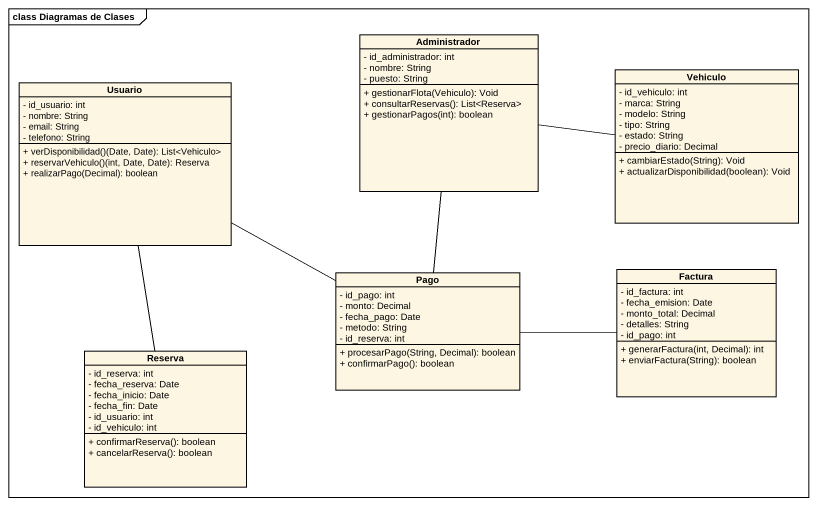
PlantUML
@startuml
mainframe class Diagramas de Clases
hide circle
hide empty members
skinparam classAttributeIconSize 0
class Administrador {
  - id_administrador: int
  - nombre: String
  - puesto: String
  + gestionarFlota(Vehiculo): Void
  + consultarReservas(): List<Reserva>
  + gestionarPagos(int): boolean
}
class Usuario {
  - id_usuario: int
  - nombre: String
  - email: String
  - telefono: String
  + verDisponibilidad()(Date, Date): List<Vehiculo>
  + reservarVehiculo()(int, Date, Date): Reserva
  + realizarPago(Decimal): boolean
}
class Vehiculo {
  - id_vehiculo: int
  - marca: String
  - modelo: String
  - tipo: String
  - estado: String
  - precio_diario: Decimal
  + cambiarEstado(String): Void
  + actualizarDisponibilidad(boolean): Void
}
class Pago {
  - id_pago: int
  - monto: Decimal
  - fecha_pago: Date
  - metodo: String
  - id_reserva: int
  + procesarPago(String, Decimal): boolean
  + confirmarPago(): boolean
}
class Factura {
  - id_factura: int
  - fecha_emision: Date
  - monto_total: Decimal
  - detalles: String
  - id_pago: int
  + generarFactura(int, Decimal): int
  + enviarFactura(String): boolean
}
class Reserva {
  - id_reserva: int
  - fecha_reserva: Date
  - fecha_inicio: Date
  - fecha_fin: Date
  - id_usuario: int
  - id_vehiculo: int
  + confirmarReserva(): boolean
  + cancelarReserva(): boolean
}
Administrador -right- Vehiculo
Administrador -- Pago
Usuario -right- Pago
Usuario -- Reserva
Pago -right- Factura
@enduml
